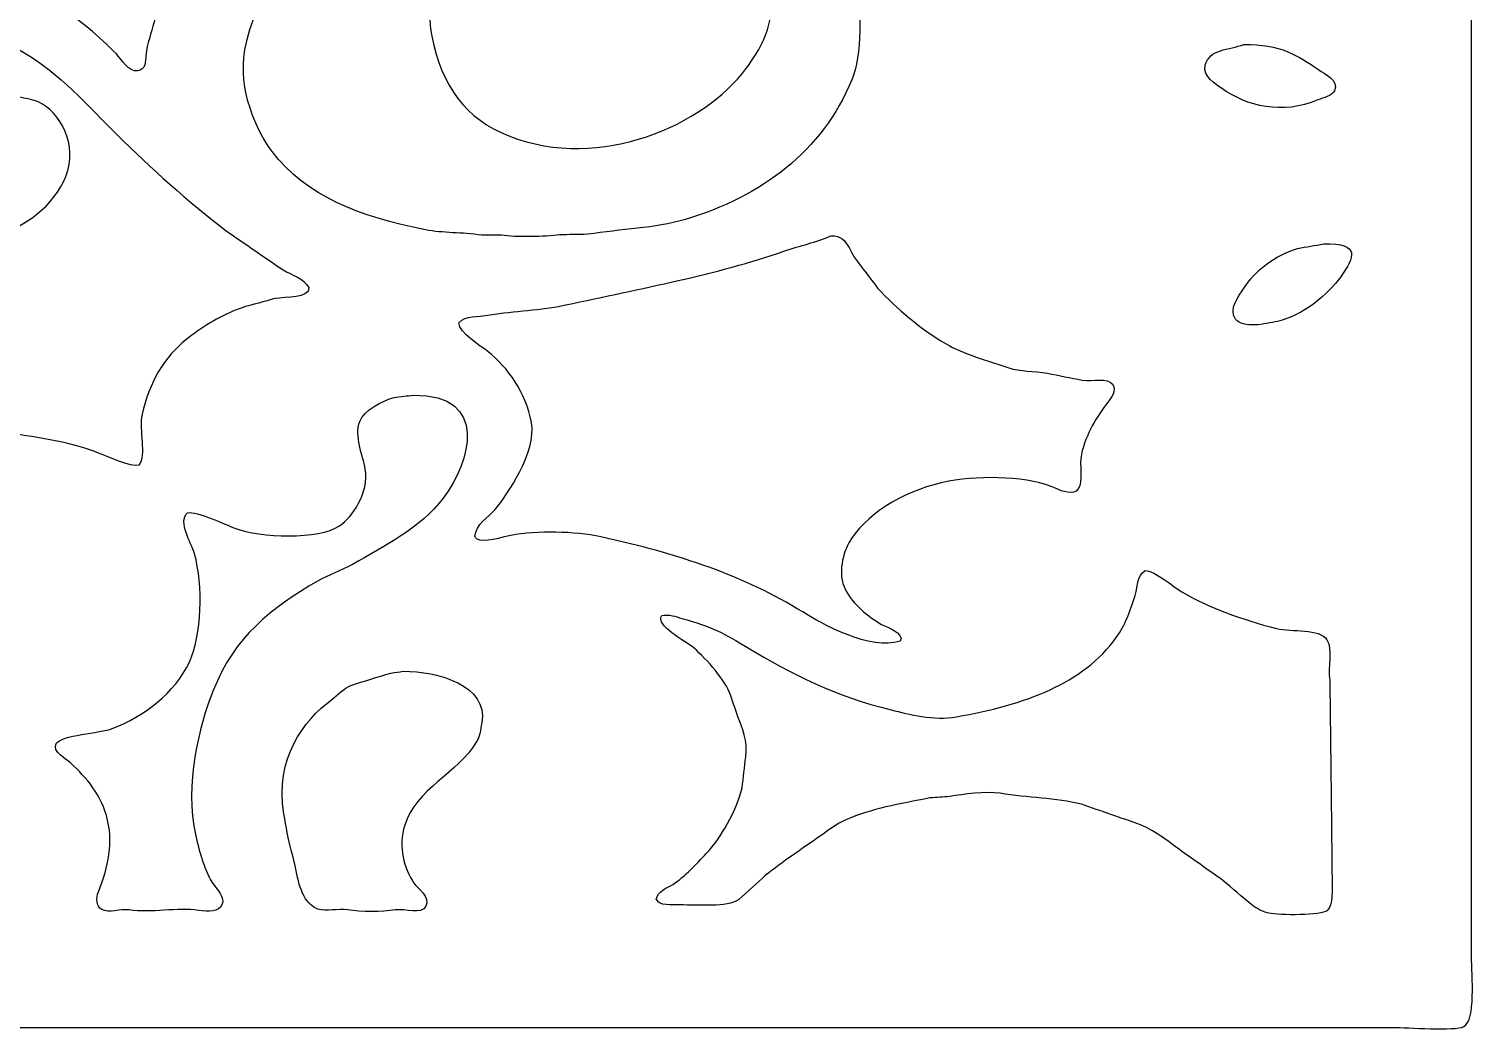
# Model space of a CAD drawing. Header units: centimetres. Extents: x -27 to -22.1, y -9 to 2.3.
# Drawn here: x -25.218 to -22.108, y -9.009 to -6.851 of the extents above; entities that cross this region are included whole.
import ezdxf

# ---------------------------------------------------------------- set-up
doc = ezdxf.new("R2010")
doc.units = ezdxf.units.CM
doc.header["$MEASUREMENT"] = 0
doc.layers.add('layer 1', color=7, linetype='Continuous')

msp = doc.modelspace()

# ---------------------------------------------------------------- linework, layer by layer
at = {"layer": 'layer 1', "color": 250}
for points, knots in [([(-26.96089, 2.29281), (-25.74886, 2.28924), (-24.52406, 2.28987), (-23.3071, 2.28987), (-23.3071, 2.28987), (-23.01013, 2.28987), (-22.71307, 2.28987), (-22.4161, 2.28987), (-22.4161, 2.28987), (-22.34473, 2.28987), (-22.27335, 2.28987), (-22.20198, 2.28987), (-22.20198, 2.28987), (-22.17326, 2.28987), (-22.1369, 2.29621), (-22.12403, 2.2791), (-22.12403, 2.2791), (-22.10817, 2.258), (-22.11712, 2.15605), (-22.11712, 2.11653), (-22.11712, 2.11653), (-22.11712, 1.97094), (-22.11712, 1.82532), (-22.11712, 1.67973), (-22.11712, 1.67973), (-22.11712, 1.11895), (-22.11712, 0.55799), (-22.11712, -0.0028), (-22.11712, -0.0028), (-22.11712, -2.15814), (-22.11712, -4.31413), (-22.11712, -6.46947), (-22.11712, -6.46947), (-22.11712, -7.10892), (-22.11712, -7.74857), (-22.11712, -8.38803), (-22.11712, -8.38803), (-22.11712, -8.54014), (-22.11712, -8.69229), (-22.11712, -8.8444), (-22.11712, -8.8444), (-22.11712, -8.88635), (-22.10755, -8.98139), (-22.1339, -8.99522), (-22.1339, -8.99522), (-22.15275, -9.00512), (-22.25444, -8.99719), (-22.28782, -8.99718), (-22.28782, -8.99718), (-22.41872, -8.99718), (-22.54965, -8.99718), (-22.68054, -8.99718), (-22.68054, -8.99718), (-23.1551, -8.99718), (-23.6298, -8.99718), (-24.10436, -8.99718), (-24.10436, -8.99718), (-24.83051, -8.99718), (-25.55687, -8.99718), (-26.28302, -8.99718), (-26.28302, -8.99718), (-26.45929, -8.99718), (-26.63562, -8.99718), (-26.81189, -8.99718), (-26.81189, -8.99718), (-26.85606, -8.99719), (-26.97193, -9.00917), (-26.9895, -8.98543), (-26.9895, -8.98543), (-27.00453, -8.96513), (-26.9974, -8.88265), (-26.9974, -8.84832), (-26.9974, -8.84832), (-26.9974, -8.72983), (-26.9974, -8.61131), (-26.9974, -8.49282), (-26.9974, -8.49282), (-26.9974, -8.03616), (-26.9974, -7.57936), (-26.9974, -7.1227), (-26.9974, -7.1227), (-26.9974, -5.37114), (-26.9974, -3.61905), (-26.9974, -1.86749), (-26.9974, -1.86749), (-26.9974, -0.81185), (-26.9974, 0.24411), (-26.9974, 1.29974), (-26.9974, 1.29974), (-26.9974, 1.54848), (-26.9974, 1.79728), (-26.9974, 2.04601), (-26.9974, 2.04601), (-26.9974, 2.09889), (-26.9974, 2.15179), (-26.9974, 2.20467), (-26.9974, 2.20467), (-26.99742, 2.2281), (-27.00326, 2.25672), (-26.99345, 2.27322), (-26.99345, 2.27322), (-26.98574, 2.2862), (-26.97585, 2.28652), (-26.96089, 2.29281)], [0, 0, 0, 0, 0.037037, 0.037037, 0.037037, 0.037037, 0.0740741, 0.0740741, 0.0740741, 0.0740741, 0.1111111, 0.1111111, 0.1111111, 0.1111111, 0.1481481, 0.1481481, 0.1481481, 0.1481481, 0.1851852, 0.1851852, 0.1851852, 0.1851852, 0.2222222, 0.2222222, 0.2222222, 0.2222222, 0.2592593, 0.2592593, 0.2592593, 0.2592593, 0.2962963, 0.2962963, 0.2962963, 0.2962963, 0.3333333, 0.3333333, 0.3333333, 0.3333333, 0.3703704, 0.3703704, 0.3703704, 0.3703704, 0.4074074, 0.4074074, 0.4074074, 0.4074074, 0.4444444, 0.4444444, 0.4444444, 0.4444444, 0.4814815, 0.4814815, 0.4814815, 0.4814815, 0.5185185, 0.5185185, 0.5185185, 0.5185185, 0.5555556, 0.5555556, 0.5555556, 0.5555556, 0.5925926, 0.5925926, 0.5925926, 0.5925926, 0.6296296, 0.6296296, 0.6296296, 0.6296296, 0.6666667, 0.6666667, 0.6666667, 0.6666667, 0.7037037, 0.7037037, 0.7037037, 0.7037037, 0.7407407, 0.7407407, 0.7407407, 0.7407407, 0.7777778, 0.7777778, 0.7777778, 0.7777778, 0.8148148, 0.8148148, 0.8148148, 0.8148148, 0.8518519, 0.8518519, 0.8518519, 0.8518519, 0.8888889, 0.8888889, 0.8888889, 0.8888889, 0.9259259, 0.9259259, 0.9259259, 0.9259259, 1, 1, 1, 1]), ([(-25.81236, -5.55965), (-25.83209, -5.56259), (-25.85183, -5.56553), (-25.87156, -5.56847), (-25.87156, -5.56847), (-25.92094, -5.58102), (-25.97585, -5.5973), (-26.02253, -5.61156), (-26.02253, -5.61156), (-26.03798, -5.61547), (-26.05344, -5.61939), (-26.0689, -5.62331), (-26.0689, -5.62331), (-26.16328, -5.66017), (-26.25058, -5.70244), (-26.32742, -5.7565), (-26.32742, -5.7565), (-26.35823, -5.77817), (-26.38436, -5.80544), (-26.41228, -5.82995), (-26.41228, -5.82995), (-26.46249, -5.87403), (-26.4844, -5.90948), (-26.507, -5.98175), (-26.507, -5.98175), (-26.51272, -6.00003), (-26.52261, -6.02394), (-26.51786, -6.05129), (-26.51786, -6.05129), (-26.47414, -6.30269), (-26.32246, -6.38993), (-26.07087, -6.43519), (-26.07087, -6.43519), (-26.04522, -6.43682), (-26.01956, -6.43846), (-25.99391, -6.44009), (-25.99391, -6.44009), (-25.96596, -6.44009), (-25.93799, -6.44009), (-25.91004, -6.44009), (-25.91004, -6.44009), (-25.88834, -6.43846), (-25.86662, -6.43682), (-25.84492, -6.43519), (-25.84492, -6.43519), (-25.79661, -6.42587), (-25.74568, -6.40457), (-25.72158, -6.37056), (-25.72158, -6.37056), (-25.69349, -6.3309), (-25.6927, -6.25833), (-25.73145, -6.22757), (-25.73145, -6.22757), (-25.75234, -6.21098), (-25.77733, -6.20014), (-25.80249, -6.18742), (-25.80249, -6.18742), (-25.89949, -6.13838), (-26.04931, -6.14272), (-26.13994, -6.08752), (-26.13994, -6.08752), (-26.17828, -6.06417), (-26.21636, -6.02528), (-26.23072, -5.97881), (-26.23072, -5.97881), (-26.2327, -5.9651), (-26.23467, -5.95139), (-26.23664, -5.93768), (-26.23664, -5.93768), (-26.24754, -5.88523), (-26.23566, -5.83789), (-26.21296, -5.80547), (-26.21296, -5.80547), (-26.13993, -5.70114), (-25.9712, -5.66635), (-25.81729, -5.64094), (-25.81729, -5.64094), (-25.77996, -5.63477), (-25.71028, -5.63501), (-25.67422, -5.64094), (-25.67422, -5.64094), (-25.65876, -5.64159), (-25.6433, -5.64224), (-25.62784, -5.6429), (-25.62784, -5.6429), (-25.39089, -5.69498), (-25.2053, -5.78709), (-25.13745, -6.00722), (-25.13745, -6.00722), (-25.10446, -6.11423), (-25.1577, -6.23672), (-25.19566, -6.30102), (-25.19566, -6.30102), (-25.20454, -6.31734), (-25.21342, -6.33367), (-25.2223, -6.34999), (-25.2223, -6.34999), (-25.24495, -6.38079), (-25.27631, -6.4094), (-25.30617, -6.43323), (-25.30617, -6.43323), (-25.32736, -6.45015), (-25.34636, -6.47061), (-25.36834, -6.4871), (-25.36834, -6.4871), (-25.46779, -6.56173), (-25.57758, -6.62423), (-25.71763, -6.65849), (-25.71763, -6.65849), (-25.74733, -6.66575), (-25.77559, -6.6732), (-25.80742, -6.67905), (-25.80742, -6.67905), (-25.8375, -6.68458), (-25.87135, -6.68101), (-25.90412, -6.68101), (-25.90412, -6.68101), (-25.93133, -6.68101), (-25.95821, -6.68185), (-25.98207, -6.67709), (-25.98207, -6.67709), (-26.10664, -6.65228), (-26.2129, -6.61895), (-26.30769, -6.56447), (-26.30769, -6.56447), (-26.32966, -6.55184), (-26.41429, -6.49045), (-26.43694, -6.49395), (-26.43694, -6.49395), (-26.43727, -6.49624), (-26.4376, -6.49853), (-26.43793, -6.50081), (-26.43793, -6.50081), (-26.42344, -6.53507), (-26.36988, -6.56955), (-26.34617, -6.59874), (-26.34617, -6.59874), (-26.31032, -6.63955), (-26.27446, -6.68036), (-26.23862, -6.72116), (-26.23862, -6.72116), (-26.21963, -6.7461), (-26.20585, -6.77372), (-26.18928, -6.80147), (-26.18928, -6.80147), (-26.16573, -6.84091), (-26.13231, -6.91599), (-26.15376, -6.98559), (-26.15376, -6.98559), (-26.16517, -7.02263), (-26.19024, -7.0499), (-26.21197, -7.07667), (-26.21197, -7.07667), (-26.27304, -7.15191), (-26.37024, -7.18269), (-26.48036, -7.20986), (-26.48036, -7.20986), (-26.51811, -7.21918), (-26.56969, -7.21573), (-26.61159, -7.21574), (-26.61159, -7.21574), (-26.63485, -7.21574), (-26.66272, -7.21134), (-26.67376, -7.22553), (-26.67376, -7.22553), (-26.68196, -7.23608), (-26.68158, -7.25811), (-26.67869, -7.27548), (-26.67869, -7.27548), (-26.67507, -7.31889), (-26.67145, -7.36232), (-26.66784, -7.40573), (-26.66784, -7.40573), (-26.66403, -7.42855), (-26.67416, -7.4532), (-26.6629, -7.46841), (-26.6629, -7.46841), (-26.64875, -7.48753), (-26.60402, -7.47851), (-26.57311, -7.47918), (-26.57311, -7.47918), (-26.52292, -7.48027), (-26.48148, -7.49137), (-26.44089, -7.50367), (-26.44089, -7.50367), (-26.40842, -7.51351), (-26.38106, -7.53368), (-26.35702, -7.55264), (-26.35702, -7.55264), (-26.347, -7.56054), (-26.33574, -7.58078), (-26.31459, -7.57614), (-26.31459, -7.57614), (-26.2923, -7.57125), (-26.27652, -7.54034), (-26.26427, -7.52423), (-26.26427, -7.52423), (-26.2399, -7.49219), (-26.2067, -7.46424), (-26.17448, -7.44001), (-26.17448, -7.44001), (-26.07199, -7.36294), (-25.90168, -7.31866), (-25.73243, -7.3646), (-25.73243, -7.3646), (-25.70905, -7.37095), (-25.6856, -7.37273), (-25.66534, -7.38125), (-25.66534, -7.38125), (-25.56604, -7.42301), (-25.47429, -7.48391), (-25.43149, -7.58104), (-25.43149, -7.58104), (-25.4238, -7.59847), (-25.4205, -7.61959), (-25.41669, -7.64078), (-25.41669, -7.64078), (-25.41074, -7.6738), (-25.4214, -7.71665), (-25.39892, -7.73284), (-25.39892, -7.73284), (-25.37835, -7.74766), (-25.29492, -7.71367), (-25.24894, -7.72108), (-25.24894, -7.72108), (-25.18078, -7.73208), (-25.12318, -7.74021), (-25.06838, -7.76222), (-25.06838, -7.76222), (-25.05013, -7.76955), (-24.99886, -7.7928), (-24.98155, -7.78866), (-24.98155, -7.78866), (-24.96479, -7.76556), (-24.98207, -7.71318), (-24.97464, -7.67897), (-24.97464, -7.67897), (-24.9599, -7.61108), (-24.92621, -7.55497), (-24.87991, -7.51836), (-24.87991, -7.51836), (-24.84788, -7.49303), (-24.81146, -7.46979), (-24.77039, -7.45372), (-24.77039, -7.45372), (-24.74714, -7.44462), (-24.71945, -7.44002), (-24.69737, -7.43218), (-24.69737, -7.43218), (-24.68001, -7.42601), (-24.62837, -7.43055), (-24.61942, -7.41553), (-24.61942, -7.41553), (-24.61715, -7.41302), (-24.61675, -7.41156), (-24.61646, -7.40671), (-24.61646, -7.40671), (-24.62698, -7.38619), (-24.65233, -7.38026), (-24.67172, -7.36852), (-24.67172, -7.36852), (-24.71217, -7.34077), (-24.75263, -7.31302), (-24.79308, -7.28527), (-24.79308, -7.28527), (-24.87585, -7.22134), (-24.95518, -7.15084), (-25.02891, -7.07765), (-25.02891, -7.07765), (-25.09149, -7.01552), (-25.15152, -6.94607), (-25.2302, -6.90039), (-25.2302, -6.90039), (-25.29075, -6.86522), (-25.44981, -6.82118), (-25.50352, -6.89255), (-25.50352, -6.89255), (-25.54398, -6.94632), (-25.45748, -6.98023), (-25.41669, -6.99049), (-25.41669, -6.99049), (-25.37109, -7.00195), (-25.31129, -6.98547), (-25.26375, -6.99342), (-25.26375, -6.99342), (-25.2408, -6.99727), (-25.21576, -6.99973), (-25.19665, -7.00812), (-25.19665, -7.00812), (-25.15259, -7.02746), (-25.11075, -7.10001), (-25.13843, -7.16775), (-25.13843, -7.16775), (-25.19017, -7.29438), (-25.38086, -7.351), (-25.54989, -7.30094), (-25.54989, -7.30094), (-25.67391, -7.26421), (-25.78377, -7.19561), (-25.82814, -7.08059), (-25.82814, -7.08059), (-25.83564, -7.06114), (-25.83418, -7.03486), (-25.83801, -7.01203), (-25.83801, -7.01203), (-25.85101, -6.93453), (-25.78521, -6.86157), (-25.74723, -6.83183), (-25.74723, -6.83183), (-25.67912, -6.77849), (-25.62197, -6.75068), (-25.52325, -6.72606), (-25.52325, -6.72606), (-25.48904, -6.71753), (-25.41864, -6.70618), (-25.37327, -6.71529), (-25.37327, -6.71529), (-25.28625, -6.73276), (-25.21591, -6.75918), (-25.15422, -6.80049), (-25.15422, -6.80049), (-25.1104, -6.82983), (-25.06662, -6.86726), (-25.02989, -6.9043), (-25.02989, -6.9043), (-25.02019, -6.91409), (-25.00278, -6.94484), (-24.98451, -6.94054), (-24.98451, -6.94054), (-24.97608, -6.93912), (-24.97144, -6.93455), (-24.96872, -6.92781), (-24.96872, -6.92781), (-24.96707, -6.91475), (-24.96543, -6.90169), (-24.96379, -6.88863), (-24.96379, -6.88863), (-24.95721, -6.86513), (-24.95063, -6.84162), (-24.94405, -6.81812), (-24.94405, -6.81812), (-24.91785, -6.73491), (-24.85823, -6.65261), (-24.79703, -6.60364), (-24.79703, -6.60364), (-24.63455, -6.47363), (-24.34109, -6.36738), (-24.05009, -6.44009), (-24.05009, -6.44009), (-23.97134, -6.45977), (-23.89304, -6.48879), (-23.83104, -6.52725), (-23.83104, -6.52725), (-23.80545, -6.54313), (-23.78316, -6.56467), (-23.76, -6.58308), (-23.76, -6.58308), (-23.70388, -6.62766), (-23.64104, -6.68007), (-23.62482, -6.76328), (-23.62482, -6.76328), (-23.60999, -6.83933), (-23.64833, -6.89779), (-23.67711, -6.93662), (-23.67711, -6.93662), (-23.76545, -7.0558), (-23.98758, -7.15823), (-24.18626, -7.08059), (-24.18626, -7.08059), (-24.27913, -7.04429), (-24.33045, -6.97357), (-24.35202, -6.86611), (-24.35202, -6.86611), (-24.36405, -6.8062), (-24.34369, -6.72549), (-24.37472, -6.68591), (-24.37472, -6.68591), (-24.403, -6.64984), (-24.49541, -6.64432), (-24.55035, -6.66142), (-24.55035, -6.66142), (-24.66023, -6.69562), (-24.73198, -6.77358), (-24.75362, -6.89549), (-24.75362, -6.89549), (-24.76887, -6.98143), (-24.72867, -7.07023), (-24.6954, -7.11389), (-24.6954, -7.11389), (-24.62187, -7.21038), (-24.50839, -7.25391), (-24.36584, -7.28233), (-24.36584, -7.28233), (-24.32716, -7.29005), (-24.28711, -7.28735), (-24.24546, -7.29409), (-24.24546, -7.29409), (-24.23099, -7.29409), (-24.21651, -7.29409), (-24.20204, -7.29409), (-24.20204, -7.29409), (-24.17275, -7.29867), (-24.10671, -7.29777), (-24.07772, -7.29311), (-24.07772, -7.29311), (-24.05733, -7.29278), (-24.03693, -7.29245), (-24.01654, -7.29213), (-24.01654, -7.29213), (-23.94604, -7.28064), (-23.87162, -7.27926), (-23.80933, -7.26079), (-23.80933, -7.26079), (-23.64223, -7.21123), (-23.5129, -7.11345), (-23.44918, -6.96013), (-23.44918, -6.96013), (-23.42809, -6.90937), (-23.42544, -6.8008), (-23.44721, -6.74859), (-23.44721, -6.74859), (-23.50046, -6.62085), (-23.61952, -6.53633), (-23.73434, -6.46947), (-23.73434, -6.46947), (-23.81333, -6.42348), (-23.89517, -6.39315), (-23.98398, -6.35587), (-23.98398, -6.35587), (-24.06434, -6.32213), (-24.15208, -6.28852), (-24.23757, -6.26087), (-24.23757, -6.26087), (-24.35816, -6.22186), (-24.4766, -6.19053), (-24.59081, -6.14432), (-24.59081, -6.14432), (-24.6235, -6.1311), (-24.65507, -6.11101), (-24.68652, -6.09732), (-24.68652, -6.09732), (-24.71382, -6.08491), (-24.74112, -6.0725), (-24.76842, -6.0601), (-24.76842, -6.0601), (-24.81709, -6.02811), (-24.86578, -5.99611), (-24.91445, -5.96412), (-24.91445, -5.96412), (-25.03976, -5.88225), (-25.15891, -5.79868), (-25.2894, -5.72124), (-25.2894, -5.72124), (-25.43079, -5.63734), (-25.58751, -5.5596), (-25.81236, -5.55965)], [0, 0, 0, 0, 0.0086957, 0.0086957, 0.0086957, 0.0086957, 0.0173913, 0.0173913, 0.0173913, 0.0173913, 0.026087, 0.026087, 0.026087, 0.026087, 0.0347826, 0.0347826, 0.0347826, 0.0347826, 0.0434783, 0.0434783, 0.0434783, 0.0434783, 0.0521739, 0.0521739, 0.0521739, 0.0521739, 0.0608696, 0.0608696, 0.0608696, 0.0608696, 0.0695652, 0.0695652, 0.0695652, 0.0695652, 0.0782609, 0.0782609, 0.0782609, 0.0782609, 0.0869565, 0.0869565, 0.0869565, 0.0869565, 0.0956522, 0.0956522, 0.0956522, 0.0956522, 0.1043478, 0.1043478, 0.1043478, 0.1043478, 0.1130435, 0.1130435, 0.1130435, 0.1130435, 0.1217391, 0.1217391, 0.1217391, 0.1217391, 0.1304348, 0.1304348, 0.1304348, 0.1304348, 0.1391304, 0.1391304, 0.1391304, 0.1391304, 0.1478261, 0.1478261, 0.1478261, 0.1478261, 0.1565217, 0.1565217, 0.1565217, 0.1565217, 0.1652174, 0.1652174, 0.1652174, 0.1652174, 0.173913, 0.173913, 0.173913, 0.173913, 0.1826087, 0.1826087, 0.1826087, 0.1826087, 0.1913043, 0.1913043, 0.1913043, 0.1913043, 0.2, 0.2, 0.2, 0.2, 0.2086957, 0.2086957, 0.2086957, 0.2086957, 0.2173913, 0.2173913, 0.2173913, 0.2173913, 0.226087, 0.226087, 0.226087, 0.226087, 0.2347826, 0.2347826, 0.2347826, 0.2347826, 0.2434783, 0.2434783, 0.2434783, 0.2434783, 0.2521739, 0.2521739, 0.2521739, 0.2521739, 0.2608696, 0.2608696, 0.2608696, 0.2608696, 0.2695652, 0.2695652, 0.2695652, 0.2695652, 0.2782609, 0.2782609, 0.2782609, 0.2782609, 0.2869565, 0.2869565, 0.2869565, 0.2869565, 0.2956522, 0.2956522, 0.2956522, 0.2956522, 0.3043478, 0.3043478, 0.3043478, 0.3043478, 0.3130435, 0.3130435, 0.3130435, 0.3130435, 0.3217391, 0.3217391, 0.3217391, 0.3217391, 0.3304348, 0.3304348, 0.3304348, 0.3304348, 0.3391304, 0.3391304, 0.3391304, 0.3391304, 0.3478261, 0.3478261, 0.3478261, 0.3478261, 0.3565217, 0.3565217, 0.3565217, 0.3565217, 0.3652174, 0.3652174, 0.3652174, 0.3652174, 0.373913, 0.373913, 0.373913, 0.373913, 0.3826087, 0.3826087, 0.3826087, 0.3826087, 0.3913043, 0.3913043, 0.3913043, 0.3913043, 0.4, 0.4, 0.4, 0.4, 0.4086957, 0.4086957, 0.4086957, 0.4086957, 0.4173913, 0.4173913, 0.4173913, 0.4173913, 0.426087, 0.426087, 0.426087, 0.426087, 0.4347826, 0.4347826, 0.4347826, 0.4347826, 0.4434783, 0.4434783, 0.4434783, 0.4434783, 0.4521739, 0.4521739, 0.4521739, 0.4521739, 0.4608696, 0.4608696, 0.4608696, 0.4608696, 0.4695652, 0.4695652, 0.4695652, 0.4695652, 0.4782609, 0.4782609, 0.4782609, 0.4782609, 0.4869565, 0.4869565, 0.4869565, 0.4869565, 0.4956522, 0.4956522, 0.4956522, 0.4956522, 0.5043478, 0.5043478, 0.5043478, 0.5043478, 0.5130435, 0.5130435, 0.5130435, 0.5130435, 0.5217391, 0.5217391, 0.5217391, 0.5217391, 0.5304348, 0.5304348, 0.5304348, 0.5304348, 0.5391304, 0.5391304, 0.5391304, 0.5391304, 0.5478261, 0.5478261, 0.5478261, 0.5478261, 0.5565217, 0.5565217, 0.5565217, 0.5565217, 0.5652174, 0.5652174, 0.5652174, 0.5652174, 0.573913, 0.573913, 0.573913, 0.573913, 0.5826087, 0.5826087, 0.5826087, 0.5826087, 0.5913043, 0.5913043, 0.5913043, 0.5913043, 0.6, 0.6, 0.6, 0.6, 0.6086957, 0.6086957, 0.6086957, 0.6086957, 0.6173913, 0.6173913, 0.6173913, 0.6173913, 0.626087, 0.626087, 0.626087, 0.626087, 0.6347826, 0.6347826, 0.6347826, 0.6347826, 0.6434783, 0.6434783, 0.6434783, 0.6434783, 0.6521739, 0.6521739, 0.6521739, 0.6521739, 0.6608696, 0.6608696, 0.6608696, 0.6608696, 0.6695652, 0.6695652, 0.6695652, 0.6695652, 0.6782609, 0.6782609, 0.6782609, 0.6782609, 0.6869565, 0.6869565, 0.6869565, 0.6869565, 0.6956522, 0.6956522, 0.6956522, 0.6956522, 0.7043478, 0.7043478, 0.7043478, 0.7043478, 0.7130435, 0.7130435, 0.7130435, 0.7130435, 0.7217391, 0.7217391, 0.7217391, 0.7217391, 0.7304348, 0.7304348, 0.7304348, 0.7304348, 0.7391304, 0.7391304, 0.7391304, 0.7391304, 0.7478261, 0.7478261, 0.7478261, 0.7478261, 0.7565217, 0.7565217, 0.7565217, 0.7565217, 0.7652174, 0.7652174, 0.7652174, 0.7652174, 0.773913, 0.773913, 0.773913, 0.773913, 0.7826087, 0.7826087, 0.7826087, 0.7826087, 0.7913043, 0.7913043, 0.7913043, 0.7913043, 0.8, 0.8, 0.8, 0.8, 0.8086957, 0.8086957, 0.8086957, 0.8086957, 0.8173913, 0.8173913, 0.8173913, 0.8173913, 0.826087, 0.826087, 0.826087, 0.826087, 0.8347826, 0.8347826, 0.8347826, 0.8347826, 0.8434783, 0.8434783, 0.8434783, 0.8434783, 0.8521739, 0.8521739, 0.8521739, 0.8521739, 0.8608696, 0.8608696, 0.8608696, 0.8608696, 0.8695652, 0.8695652, 0.8695652, 0.8695652, 0.8782609, 0.8782609, 0.8782609, 0.8782609, 0.8869565, 0.8869565, 0.8869565, 0.8869565, 0.8956522, 0.8956522, 0.8956522, 0.8956522, 0.9043478, 0.9043478, 0.9043478, 0.9043478, 0.9130435, 0.9130435, 0.9130435, 0.9130435, 0.9217391, 0.9217391, 0.9217391, 0.9217391, 0.9304348, 0.9304348, 0.9304348, 0.9304348, 0.9391304, 0.9391304, 0.9391304, 0.9391304, 0.9478261, 0.9478261, 0.9478261, 0.9478261, 0.9565217, 0.9565217, 0.9565217, 0.9565217, 0.9652174, 0.9652174, 0.9652174, 0.9652174, 0.973913, 0.973913, 0.973913, 0.973913, 0.9826087, 0.9826087, 0.9826087, 0.9826087, 1, 1, 1, 1]), ([(-22.60653, -6.88374), (-22.63906, -6.89636), (-22.68093, -6.89336), (-22.68942, -6.92879), (-22.68942, -6.92879), (-22.69546, -6.954), (-22.66715, -6.96882), (-22.65488, -6.97776), (-22.65488, -6.97776), (-22.60046, -7.01738), (-22.52318, -7.0355), (-22.44767, -7.00322), (-22.44767, -7.00322), (-22.43545, -6.99799), (-22.41786, -6.99505), (-22.41215, -6.98363), (-22.41215, -6.98363), (-22.40084, -6.96103), (-22.43415, -6.94664), (-22.4457, -6.93858), (-22.4457, -6.93858), (-22.48978, -6.90782), (-22.52891, -6.883), (-22.60653, -6.88374)], [0, 0, 0, 0, 0.1428571, 0.1428571, 0.1428571, 0.1428571, 0.2857143, 0.2857143, 0.2857143, 0.2857143, 0.4285714, 0.4285714, 0.4285714, 0.4285714, 0.5714286, 0.5714286, 0.5714286, 0.5714286, 0.7142857, 0.7142857, 0.7142857, 0.7142857, 1, 1, 1, 1]), ([(-23.49359, -7.29507), (-23.52601, -7.30947), (-23.55995, -7.31606), (-23.59522, -7.32836), (-23.59522, -7.32836), (-23.73917, -7.37857), (-23.90192, -7.40852), (-24.0639, -7.44393), (-24.0639, -7.44393), (-24.11708, -7.45555), (-24.17565, -7.45659), (-24.22671, -7.46547), (-24.22671, -7.46547), (-24.25523, -7.47043), (-24.27846, -7.46524), (-24.29381, -7.48212), (-24.29381, -7.48212), (-24.2937, -7.5046), (-24.24679, -7.53177), (-24.23165, -7.54382), (-24.23165, -7.54382), (-24.18842, -7.57822), (-24.14995, -7.63234), (-24.13791, -7.6966), (-24.13791, -7.6966), (-24.12584, -7.76099), (-24.19012, -7.85136), (-24.21586, -7.88366), (-24.21586, -7.88366), (-24.22875, -7.89983), (-24.25839, -7.91546), (-24.25927, -7.94144), (-24.25927, -7.94144), (-24.25767, -7.94458), (-24.25745, -7.94554), (-24.25434, -7.94732), (-24.25434, -7.94732), (-24.24372, -7.95683), (-24.19829, -7.94235), (-24.18231, -7.93948), (-24.18231, -7.93948), (-24.12483, -7.92916), (-24.04533, -7.93014), (-23.98891, -7.94242), (-23.98891, -7.94242), (-23.82225, -7.9787), (-23.67919, -8.0269), (-23.55476, -8.10401), (-23.55476, -8.10401), (-23.51656, -8.12769), (-23.40835, -8.18892), (-23.34558, -8.16669), (-23.34558, -8.16669), (-23.34404, -8.16356), (-23.34277, -8.16195), (-23.34361, -8.15886), (-23.34361, -8.15886), (-23.34857, -8.14362), (-23.37805, -8.13558), (-23.39097, -8.12752), (-23.39097, -8.12752), (-23.41984, -8.1095), (-23.4525, -8.08202), (-23.46596, -8.04917), (-23.46596, -8.04917), (-23.4804, -8.01393), (-23.46489, -7.96819), (-23.45017, -7.94634), (-23.45017, -7.94634), (-23.4088, -7.88492), (-23.32668, -7.83897), (-23.24099, -7.82294), (-23.24099, -7.82294), (-23.16782, -7.80925), (-23.06465, -7.81285), (-23.0101, -7.83861), (-23.0101, -7.83861), (-22.99786, -7.84438), (-22.97278, -7.85406), (-22.96274, -7.83959), (-22.96274, -7.83959), (-22.9515, -7.82339), (-22.96081, -7.78684), (-22.95583, -7.76516), (-22.95583, -7.76516), (-22.94574, -7.72128), (-22.92241, -7.68338), (-22.8986, -7.65253), (-22.8986, -7.65253), (-22.89257, -7.64472), (-22.87896, -7.62803), (-22.88873, -7.61433), (-22.88873, -7.61433), (-22.89951, -7.59924), (-22.931, -7.60916), (-22.95385, -7.60552), (-22.95385, -7.60552), (-22.97885, -7.60062), (-23.00385, -7.59573), (-23.02884, -7.59083), (-23.02884, -7.59083), (-23.05872, -7.58567), (-23.08702, -7.58757), (-23.11173, -7.57908), (-23.11173, -7.57908), (-23.15744, -7.56338), (-23.20828, -7.55039), (-23.24789, -7.52717), (-23.24789, -7.52717), (-23.30106, -7.49601), (-23.35283, -7.45165), (-23.39393, -7.40769), (-23.39393, -7.40769), (-23.41037, -7.38582), (-23.42682, -7.36394), (-23.44326, -7.34208), (-23.44326, -7.34208), (-23.45143, -7.32914), (-23.45782, -7.31088), (-23.4699, -7.30192), (-23.4699, -7.30192), (-23.47603, -7.29738), (-23.48307, -7.29531), (-23.49359, -7.29507)], [0, 0, 0, 0, 0.03125, 0.03125, 0.03125, 0.03125, 0.0625, 0.0625, 0.0625, 0.0625, 0.09375, 0.09375, 0.09375, 0.09375, 0.125, 0.125, 0.125, 0.125, 0.15625, 0.15625, 0.15625, 0.15625, 0.1875, 0.1875, 0.1875, 0.1875, 0.21875, 0.21875, 0.21875, 0.21875, 0.25, 0.25, 0.25, 0.25, 0.28125, 0.28125, 0.28125, 0.28125, 0.3125, 0.3125, 0.3125, 0.3125, 0.34375, 0.34375, 0.34375, 0.34375, 0.375, 0.375, 0.375, 0.375, 0.40625, 0.40625, 0.40625, 0.40625, 0.4375, 0.4375, 0.4375, 0.4375, 0.46875, 0.46875, 0.46875, 0.46875, 0.5, 0.5, 0.5, 0.5, 0.53125, 0.53125, 0.53125, 0.53125, 0.5625, 0.5625, 0.5625, 0.5625, 0.59375, 0.59375, 0.59375, 0.59375, 0.625, 0.625, 0.625, 0.625, 0.65625, 0.65625, 0.65625, 0.65625, 0.6875, 0.6875, 0.6875, 0.6875, 0.71875, 0.71875, 0.71875, 0.71875, 0.75, 0.75, 0.75, 0.75, 0.78125, 0.78125, 0.78125, 0.78125, 0.8125, 0.8125, 0.8125, 0.8125, 0.84375, 0.84375, 0.84375, 0.84375, 0.875, 0.875, 0.875, 0.875, 0.90625, 0.90625, 0.90625, 0.90625, 0.9375, 0.9375, 0.9375, 0.9375, 1, 1, 1, 1]), ([(-22.43484, -7.31269), (-22.45359, -7.31596), (-22.47234, -7.31922), (-22.49109, -7.32249), (-22.49109, -7.32249), (-22.53992, -7.3378), (-22.58278, -7.36958), (-22.60752, -7.40965), (-22.60752, -7.40965), (-22.61682, -7.42471), (-22.64082, -7.45233), (-22.62429, -7.47429), (-22.62429, -7.47429), (-22.60827, -7.49559), (-22.56074, -7.48493), (-22.5345, -7.47918), (-22.5345, -7.47918), (-22.47995, -7.46724), (-22.42606, -7.42206), (-22.39834, -7.38321), (-22.39834, -7.38321), (-22.36846, -7.34133), (-22.35499, -7.31112), (-22.43484, -7.31269)], [0, 0, 0, 0, 0.1428571, 0.1428571, 0.1428571, 0.1428571, 0.2857143, 0.2857143, 0.2857143, 0.2857143, 0.4285714, 0.4285714, 0.4285714, 0.4285714, 0.5714286, 0.5714286, 0.5714286, 0.5714286, 0.7142857, 0.7142857, 0.7142857, 0.7142857, 1, 1, 1, 1]), ([(-24.39149, -7.63784), (-24.40531, -7.63947), (-24.41912, -7.6411), (-24.43293, -7.64274), (-24.43293, -7.64274), (-24.45902, -7.65002), (-24.49745, -7.67049), (-24.50694, -7.69464), (-24.50694, -7.69464), (-24.51904, -7.72545), (-24.50005, -7.76769), (-24.4951, -7.7965), (-24.4951, -7.7965), (-24.48613, -7.84863), (-24.52361, -7.90045), (-24.55035, -7.91891), (-24.55035, -7.91891), (-24.59376, -7.94888), (-24.72127, -7.94486), (-24.77532, -7.92381), (-24.77532, -7.92381), (-24.79442, -7.91637), (-24.85762, -7.88706), (-24.87695, -7.89051), (-24.87695, -7.89051), (-24.89848, -7.91129), (-24.86898, -7.95474), (-24.86215, -7.97866), (-24.86215, -7.97866), (-24.84266, -8.0469), (-24.84639, -8.15498), (-24.87301, -8.21174), (-24.87301, -8.21174), (-24.904, -8.27783), (-24.96888, -8.32774), (-25.03878, -8.35473), (-25.03878, -8.35473), (-25.06391, -8.36443), (-25.14971, -8.36846), (-25.15915, -8.38705), (-25.15915, -8.38705), (-25.16886, -8.40508), (-25.13721, -8.41997), (-25.12857, -8.42818), (-25.12857, -8.42818), (-25.09347, -8.46149), (-25.06175, -8.49634), (-25.04864, -8.55158), (-25.04864, -8.55158), (-25.03533, -8.60768), (-25.0529, -8.66709), (-25.06838, -8.70534), (-25.06838, -8.70534), (-25.07392, -8.71903), (-25.0729, -8.73695), (-25.06147, -8.74353), (-25.06147, -8.74353), (-25.04589, -8.7525), (-25.02196, -8.74144), (-25.00227, -8.74451), (-25.00227, -8.74451), (-24.95611, -8.7517), (-24.89756, -8.7383), (-24.85327, -8.74549), (-24.85327, -8.74549), (-24.83305, -8.74877), (-24.80848, -8.74832), (-24.80295, -8.73374), (-24.80295, -8.73374), (-24.79555, -8.71645), (-24.81462, -8.69971), (-24.82071, -8.69065), (-24.82071, -8.69065), (-24.83926, -8.66303), (-24.85103, -8.62123), (-24.85919, -8.58488), (-24.85919, -8.58488), (-24.8842, -8.47357), (-24.85244, -8.35076), (-24.8217, -8.27246), (-24.8217, -8.27246), (-24.77693, -8.15844), (-24.69793, -8.09593), (-24.59772, -8.03742), (-24.59772, -8.03742), (-24.57272, -8.02567), (-24.54772, -8.01391), (-24.52273, -8.00216), (-24.52273, -8.00216), (-24.45035, -7.96004), (-24.37668, -7.92394), (-24.32736, -7.85917), (-24.32736, -7.85917), (-24.26905, -7.7826), (-24.22741, -7.63594), (-24.39149, -7.63784)], [0, 0, 0, 0, 0.04, 0.04, 0.04, 0.04, 0.08, 0.08, 0.08, 0.08, 0.12, 0.12, 0.12, 0.12, 0.16, 0.16, 0.16, 0.16, 0.2, 0.2, 0.2, 0.2, 0.24, 0.24, 0.24, 0.24, 0.28, 0.28, 0.28, 0.28, 0.32, 0.32, 0.32, 0.32, 0.36, 0.36, 0.36, 0.36, 0.4, 0.4, 0.4, 0.4, 0.44, 0.44, 0.44, 0.44, 0.48, 0.48, 0.48, 0.48, 0.52, 0.52, 0.52, 0.52, 0.56, 0.56, 0.56, 0.56, 0.6, 0.6, 0.6, 0.6, 0.64, 0.64, 0.64, 0.64, 0.68, 0.68, 0.68, 0.68, 0.72, 0.72, 0.72, 0.72, 0.76, 0.76, 0.76, 0.76, 0.8, 0.8, 0.8, 0.8, 0.84, 0.84, 0.84, 0.84, 0.88, 0.88, 0.88, 0.88, 0.92, 0.92, 0.92, 0.92, 1, 1, 1, 1]), ([(-22.81868, -8.01489), (-22.83761, -8.02732), (-22.83307, -8.04444), (-22.84038, -8.06876), (-22.84038, -8.06876), (-22.85075, -8.10323), (-22.86229, -8.13289), (-22.88084, -8.15886), (-22.88084, -8.15886), (-22.9519, -8.25834), (-23.07814, -8.30372), (-23.22421, -8.32926), (-23.22421, -8.32926), (-23.27406, -8.33798), (-23.32632, -8.32374), (-23.36433, -8.31457), (-23.36433, -8.31457), (-23.48367, -8.28579), (-23.58017, -8.23675), (-23.67317, -8.1804), (-23.67317, -8.1804), (-23.72113, -8.15134), (-23.75163, -8.13505), (-23.81427, -8.11772), (-23.81427, -8.11772), (-23.82758, -8.11404), (-23.84167, -8.10791), (-23.85768, -8.11185), (-23.85768, -8.11185), (-23.87136, -8.13314), (-23.80719, -8.16687), (-23.79256, -8.17844), (-23.79256, -8.17844), (-23.76744, -8.19831), (-23.72586, -8.2451), (-23.71264, -8.2754), (-23.71264, -8.2754), (-23.70639, -8.29335), (-23.70014, -8.31131), (-23.69389, -8.32926), (-23.69389, -8.32926), (-23.68544, -8.35098), (-23.67178, -8.38282), (-23.67711, -8.41545), (-23.67711, -8.41545), (-23.67975, -8.43764), (-23.68238, -8.45985), (-23.68501, -8.48204), (-23.68501, -8.48204), (-23.69831, -8.5334), (-23.72949, -8.58855), (-23.76197, -8.62307), (-23.76197, -8.62307), (-23.78388, -8.64635), (-23.80692, -8.6717), (-23.834, -8.68967), (-23.834, -8.68967), (-23.84624, -8.69778), (-23.86758, -8.7041), (-23.86952, -8.72198), (-23.86952, -8.72198), (-23.86919, -8.72231), (-23.86887, -8.72264), (-23.86854, -8.72296), (-23.86854, -8.72296), (-23.8624, -8.73544), (-23.83771, -8.73387), (-23.8192, -8.73374), (-23.8192, -8.73374), (-23.77748, -8.73344), (-23.7192, -8.73968), (-23.69192, -8.72198), (-23.69192, -8.72198), (-23.67284, -8.70468), (-23.65376, -8.68738), (-23.63469, -8.67008), (-23.63469, -8.67008), (-23.59688, -8.6402), (-23.55786, -8.61421), (-23.51727, -8.58585), (-23.51727, -8.58585), (-23.5001, -8.57386), (-23.48225, -8.5593), (-23.46201, -8.5506), (-23.46201, -8.5506), (-23.40699, -8.52694), (-23.34794, -8.51681), (-23.28144, -8.50359), (-23.28144, -8.50359), (-23.2673, -8.50261), (-23.25316, -8.50163), (-23.23901, -8.50065), (-23.23901, -8.50065), (-23.20992, -8.4961), (-23.16258, -8.48863), (-23.13048, -8.4938), (-23.13048, -8.4938), (-23.0711, -8.50335), (-23.01113, -8.50347), (-22.95583, -8.5173), (-22.95583, -8.5173), (-22.9134, -8.53199), (-22.87097, -8.54668), (-22.82854, -8.56137), (-22.82854, -8.56137), (-22.79326, -8.5767), (-22.76444, -8.60107), (-22.73481, -8.62209), (-22.73481, -8.62209), (-22.70718, -8.64168), (-22.67955, -8.66127), (-22.65192, -8.68085), (-22.65192, -8.68085), (-22.6312, -8.69848), (-22.61048, -8.71611), (-22.58976, -8.73374), (-22.58976, -8.73374), (-22.57968, -8.74108), (-22.56688, -8.74801), (-22.55325, -8.75136), (-22.55325, -8.75136), (-22.5305, -8.75696), (-22.43835, -8.75574), (-22.42794, -8.74647), (-22.42794, -8.74647), (-22.41401, -8.73406), (-22.41708, -8.70093), (-22.41708, -8.67498), (-22.41708, -8.67498), (-22.41774, -8.61426), (-22.4184, -8.55353), (-22.41906, -8.49282), (-22.41906, -8.49282), (-22.42004, -8.41219), (-22.42103, -8.33154), (-22.42202, -8.25092), (-22.42202, -8.25092), (-22.42675, -8.22205), (-22.41521, -8.18401), (-22.42794, -8.16375), (-22.42794, -8.16375), (-22.44365, -8.13876), (-22.50381, -8.14743), (-22.53648, -8.13927), (-22.53648, -8.13927), (-22.61092, -8.12067), (-22.68052, -8.09513), (-22.73974, -8.06092), (-22.73974, -8.06092), (-22.75884, -8.04989), (-22.79695, -8.01538), (-22.81868, -8.01489)], [0, 0, 0, 0, 0.025641, 0.025641, 0.025641, 0.025641, 0.0512821, 0.0512821, 0.0512821, 0.0512821, 0.0769231, 0.0769231, 0.0769231, 0.0769231, 0.1025641, 0.1025641, 0.1025641, 0.1025641, 0.1282051, 0.1282051, 0.1282051, 0.1282051, 0.1538462, 0.1538462, 0.1538462, 0.1538462, 0.1794872, 0.1794872, 0.1794872, 0.1794872, 0.2051282, 0.2051282, 0.2051282, 0.2051282, 0.2307692, 0.2307692, 0.2307692, 0.2307692, 0.2564103, 0.2564103, 0.2564103, 0.2564103, 0.2820513, 0.2820513, 0.2820513, 0.2820513, 0.3076923, 0.3076923, 0.3076923, 0.3076923, 0.3333333, 0.3333333, 0.3333333, 0.3333333, 0.3589744, 0.3589744, 0.3589744, 0.3589744, 0.3846154, 0.3846154, 0.3846154, 0.3846154, 0.4102564, 0.4102564, 0.4102564, 0.4102564, 0.4358974, 0.4358974, 0.4358974, 0.4358974, 0.4615385, 0.4615385, 0.4615385, 0.4615385, 0.4871795, 0.4871795, 0.4871795, 0.4871795, 0.5128205, 0.5128205, 0.5128205, 0.5128205, 0.5384615, 0.5384615, 0.5384615, 0.5384615, 0.5641026, 0.5641026, 0.5641026, 0.5641026, 0.5897436, 0.5897436, 0.5897436, 0.5897436, 0.6153846, 0.6153846, 0.6153846, 0.6153846, 0.6410256, 0.6410256, 0.6410256, 0.6410256, 0.6666667, 0.6666667, 0.6666667, 0.6666667, 0.6923077, 0.6923077, 0.6923077, 0.6923077, 0.7179487, 0.7179487, 0.7179487, 0.7179487, 0.7435897, 0.7435897, 0.7435897, 0.7435897, 0.7692308, 0.7692308, 0.7692308, 0.7692308, 0.7948718, 0.7948718, 0.7948718, 0.7948718, 0.8205128, 0.8205128, 0.8205128, 0.8205128, 0.8461538, 0.8461538, 0.8461538, 0.8461538, 0.8717949, 0.8717949, 0.8717949, 0.8717949, 0.8974359, 0.8974359, 0.8974359, 0.8974359, 0.9230769, 0.9230769, 0.9230769, 0.9230769, 0.9487179, 0.9487179, 0.9487179, 0.9487179, 1, 1, 1, 1]), ([(-24.4132, -8.23133), (-24.42208, -8.23263), (-24.43096, -8.23394), (-24.43984, -8.23525), (-24.43984, -8.23525), (-24.46845, -8.24406), (-24.49707, -8.25288), (-24.52569, -8.26169), (-24.52569, -8.26169), (-24.54121, -8.26877), (-24.55409, -8.28211), (-24.56713, -8.29205), (-24.56713, -8.29205), (-24.6279, -8.33837), (-24.68952, -8.41747), (-24.66975, -8.53787), (-24.66975, -8.53787), (-24.66508, -8.56625), (-24.66111, -8.59248), (-24.65396, -8.61621), (-24.65396, -8.61621), (-24.64222, -8.65516), (-24.64095, -8.69717), (-24.61942, -8.7259), (-24.61942, -8.7259), (-24.61454, -8.73242), (-24.60514, -8.73972), (-24.59673, -8.74255), (-24.59673, -8.74255), (-24.57888, -8.74855), (-24.55345, -8.74129), (-24.53259, -8.74451), (-24.53259, -8.74451), (-24.50358, -8.74899), (-24.46007, -8.74913), (-24.43096, -8.74451), (-24.43096, -8.74451), (-24.40805, -8.74087), (-24.37421, -8.75588), (-24.36485, -8.73667), (-24.36485, -8.73667), (-24.35402, -8.71691), (-24.38317, -8.69743), (-24.39051, -8.68673), (-24.39051, -8.68673), (-24.4113, -8.65642), (-24.4244, -8.60804), (-24.41024, -8.56235), (-24.41024, -8.56235), (-24.38648, -8.48567), (-24.29631, -8.44953), (-24.25631, -8.38411), (-24.25631, -8.38411), (-24.24888, -8.37194), (-24.24742, -8.3591), (-24.24447, -8.342), (-24.24447, -8.342), (-24.23063, -8.26176), (-24.33957, -8.23084), (-24.4132, -8.23133)], [0, 0, 0, 0, 0.0625, 0.0625, 0.0625, 0.0625, 0.125, 0.125, 0.125, 0.125, 0.1875, 0.1875, 0.1875, 0.1875, 0.25, 0.25, 0.25, 0.25, 0.3125, 0.3125, 0.3125, 0.3125, 0.375, 0.375, 0.375, 0.375, 0.4375, 0.4375, 0.4375, 0.4375, 0.5, 0.5, 0.5, 0.5, 0.5625, 0.5625, 0.5625, 0.5625, 0.625, 0.625, 0.625, 0.625, 0.6875, 0.6875, 0.6875, 0.6875, 0.75, 0.75, 0.75, 0.75, 0.8125, 0.8125, 0.8125, 0.8125, 0.875, 0.875, 0.875, 0.875, 1, 1, 1, 1])]:
    msp.add_open_spline(points, degree=3, knots=knots, dxfattribs=at)

doc.saveas('drawing.dxf')
